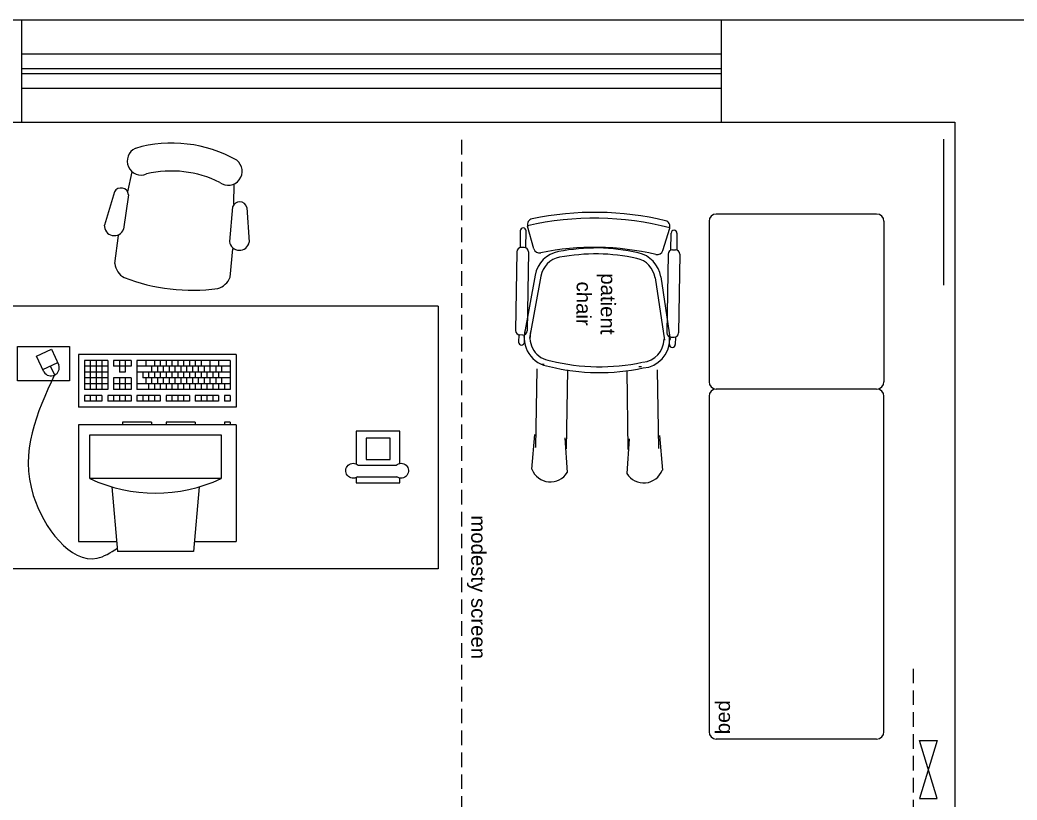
# Model space of a CAD drawing. Extents: x -211487 to 129179, y -113885 to 115281.
# Drawn here: x -29749 to -26328, y -86189 to -83515 of the extents above; entities that cross this region are included whole.
import ezdxf

# ---------------------------------------------------------------- set-up
doc = ezdxf.new("R2010")
doc.units = 0
doc.linetypes.add('HIDDEN', pattern=[0.375, 0.25, -0.125])
doc.layers.get('0').update_dxf_attribs({"linetype": 'CONTINUOUS'})
for name, color, linetype in [('00 Furniture and Equp', 7, 'CONTINUOUS'), ('00 Furniture Txt', 7, 'CONTINUOUS'), ('02 BedScreensOFF', 7, 'CONTINUOUS'), ('BLD-PART', 7, 'CONTINUOUS'), ('BLD-STRUCT', 7, 'CONTINUOUS'), ('DOOR', 7, 'CONTINUOUS')]:
    doc.layers.add(name, color=color, linetype=linetype)
doc.styles.add('Notes_1-50', font='stylu.ttf', dxfattribs={"height": 90})

# ---------------------------------------------------------------- blocks, each defined once
blk = doc.blocks.new('A$C0AF847DA')
at = {"linetype": 'Continuous'}
for p, q in [((575, 1800), (25, 1800)), ((0, 1775), (0, 1225)), ((600, 1775), (600, 1225)), ((575, 1200), (25, 1200)), ((0, 1175), (0, 25)), ((600, 25), (600, 1175)), ((575, 0), (25, 0))]:
    blk.add_line(p, q, dxfattribs=at)
for centre, start, end in [((25, 1775), 90, 180), ((575, 1775), 0, 90), ((25, 1225), 180, 270), ((25, 1175), 90, 180), ((575, 1225), 270, 0), ((575, 1175), 0, 90), ((25, 25), 180, 270), ((575, 25), 270, 0)]:
    blk.add_arc(centre, 25, start, end, dxfattribs=at)
blk = doc.blocks.new('COMPUTER')
for p, q in [((180.5788, 126.4742), (180.5983, 126.6957)), ((180.5983, 126.6957), (180.8583, 126.6957)), ((180.8778, 126.4742), (180.8583, 126.6957)), ((180.452, 126.2616), (180.452, 126.6616)), ((180.5953, 126.6616), (180.452, 126.6616)), ((180.992, 126.6616), (180.8613, 126.6616)), ((180.992, 126.2616), (180.992, 126.6616)), ((180.5033, 126.2957), (180.5033, 126.4457)), ((180.5033, 126.4457), (180.9533, 126.4457)), ((180.9533, 126.4457), (180.9533, 126.2957)), ((180.9533, 126.2957), (180.5033, 126.2957)), ((180.452, 126.2616), (180.992, 126.2616)), ((180.472, 126.2516), (180.472, 126.2616)), ((180.472, 126.2516), (180.492, 126.2516)), ((180.492, 126.2516), (180.492, 126.2616)), ((180.592, 126.2516), (180.592, 126.2616)), ((180.592, 126.2516), (180.692, 126.2516)), ((180.692, 126.2516), (180.692, 126.2616)), ((180.742, 126.2516), (180.742, 126.2616)), ((180.742, 126.2516), (180.842, 126.2516)), ((180.842, 126.2516), (180.842, 126.2616)), ((180.452, 126.0206), (180.452, 126.2006)), ((180.452, 126.2006), (180.992, 126.2006)), ((180.472, 126.1606), (180.472, 126.1806)), ((180.472, 126.1806), (180.492, 126.1806)), ((180.492, 126.1606), (180.492, 126.1806)), ((180.512, 126.1806), (180.592, 126.1806)), ((180.512, 126.1606), (180.512, 126.1806)), ((180.532, 126.1606), (180.532, 126.1806)), ((180.552, 126.1606), (180.552, 126.1806)), ((180.572, 126.1606), (180.572, 126.1806)), ((180.592, 126.1606), (180.592, 126.1806)), ((180.612, 126.1806), (180.692, 126.1806)), ((180.612, 126.1606), (180.612, 126.1806)), ((180.632, 126.1606), (180.632, 126.1806)), ((180.652, 126.1606), (180.652, 126.1806)), ((180.672, 126.1606), (180.672, 126.1806)), ((180.692, 126.1606), (180.692, 126.1806)), ((180.712, 126.1806), (180.792, 126.1806)), ((180.712, 126.1606), (180.712, 126.1806)), ((180.732, 126.1606), (180.732, 126.1806)), ((180.752, 126.1606), (180.752, 126.1806)), ((180.772, 126.1606), (180.772, 126.1806)), ((180.792, 126.1606), (180.792, 126.1806)), ((180.812, 126.1806), (180.892, 126.1806)), ((180.812, 126.1606), (180.812, 126.1806)), ((180.832, 126.1606), (180.832, 126.1806)), ((180.852, 126.1606), (180.852, 126.1806)), ((180.872, 126.1606), (180.872, 126.1806)), ((180.892, 126.1606), (180.892, 126.1806)), ((180.912, 126.1806), (180.972, 126.1806)), ((180.912, 126.1606), (180.912, 126.1806)), ((180.932, 126.1606), (180.932, 126.1806)), ((180.952, 126.1606), (180.952, 126.1806)), ((180.972, 126.1606), (180.972, 126.1806)), ((180.992, 126.0206), (180.992, 126.2006)), ((180.472, 126.1606), (180.492, 126.1606)), ((180.512, 126.1606), (180.592, 126.1606)), ((180.612, 126.1606), (180.692, 126.1606)), ((180.712, 126.1606), (180.792, 126.1606)), ((180.812, 126.1606), (180.892, 126.1606)), ((180.912, 126.1606), (180.972, 126.1606)), ((180.472, 126.1206), (180.472, 126.1406)), ((180.472, 126.1406), (180.792, 126.1406)), ((180.472, 126.0406), (180.472, 126.1206)), ((180.472, 126.1206), (180.792, 126.1206)), ((180.492, 126.1206), (180.492, 126.1406)), ((180.502, 126.1006), (180.502, 126.1206)), ((180.512, 126.1206), (180.512, 126.1406)), ((180.522, 126.1006), (180.522, 126.1206)), ((180.532, 126.1206), (180.532, 126.1406)), ((180.542, 126.1006), (180.542, 126.1206)), ((180.552, 126.1206), (180.552, 126.1406)), ((180.562, 126.1006), (180.562, 126.1206)), ((180.572, 126.1206), (180.572, 126.1406)), ((180.582, 126.1006), (180.582, 126.1206)), ((180.592, 126.1206), (180.592, 126.1406)), ((180.602, 126.1006), (180.602, 126.1206)), ((180.612, 126.1206), (180.612, 126.1406)), ((180.622, 126.1006), (180.622, 126.1206)), ((180.632, 126.1206), (180.632, 126.1406)), ((180.642, 126.1006), (180.642, 126.1206)), ((180.652, 126.1206), (180.652, 126.1406)), ((180.662, 126.1006), (180.662, 126.1206)), ((180.672, 126.1206), (180.672, 126.1406)), ((180.682, 126.1006), (180.682, 126.1206)), ((180.692, 126.1206), (180.692, 126.1406)), ((180.702, 126.1006), (180.702, 126.1206)), ((180.712, 126.1206), (180.712, 126.1406)), ((180.722, 126.1006), (180.722, 126.1206)), ((180.732, 126.1206), (180.732, 126.1406)), ((180.742, 126.1006), (180.742, 126.1206)), ((180.752, 126.1206), (180.752, 126.1406)), ((180.762, 126.1006), (180.762, 126.1206)), ((180.792, 126.1206), (180.792, 126.1406)), ((180.792, 126.0606), (180.792, 126.1206)), ((180.812, 126.1406), (180.872, 126.1406)), ((180.812, 126.1206), (180.812, 126.1406)), ((180.812, 126.1006), (180.812, 126.1206)), ((180.812, 126.1206), (180.872, 126.1206)), ((180.832, 126.1206), (180.832, 126.1406)), ((180.832, 126.1006), (180.832, 126.1206)), ((180.852, 126.1206), (180.852, 126.1406)), ((180.852, 126.1006), (180.852, 126.1206)), ((180.872, 126.1206), (180.872, 126.1406)), ((180.872, 126.1006), (180.872, 126.1206)), ((180.892, 126.1406), (180.972, 126.1406)), ((180.892, 126.0406), (180.892, 126.1406)), ((180.892, 126.1206), (180.972, 126.1206)), ((180.912, 126.0406), (180.912, 126.1406)), ((180.932, 126.0406), (180.932, 126.1406)), ((180.952, 126.0406), (180.952, 126.1406)), ((180.972, 126.0406), (180.972, 126.1406)), ((180.472, 126.1006), (180.772, 126.1006)), ((180.472, 126.0806), (180.792, 126.0806)), ((180.502, 126.0606), (180.502, 126.0806)), ((180.512, 126.0806), (180.512, 126.1006)), ((180.522, 126.0606), (180.522, 126.0806)), ((180.532, 126.0806), (180.532, 126.1006)), ((180.542, 126.0606), (180.542, 126.0806)), ((180.552, 126.0806), (180.552, 126.1006)), ((180.562, 126.0606), (180.562, 126.0806)), ((180.572, 126.0806), (180.572, 126.1006)), ((180.582, 126.0606), (180.582, 126.0806)), ((180.592, 126.0806), (180.592, 126.1006)), ((180.602, 126.0606), (180.602, 126.0806)), ((180.612, 126.0806), (180.612, 126.1006)), ((180.622, 126.0606), (180.622, 126.0806)), ((180.632, 126.0806), (180.632, 126.1006)), ((180.642, 126.0606), (180.642, 126.0806)), ((180.652, 126.0806), (180.652, 126.1006)), ((180.662, 126.0606), (180.662, 126.0806)), ((180.672, 126.0806), (180.672, 126.1006)), ((180.682, 126.0606), (180.682, 126.0806)), ((180.692, 126.0806), (180.692, 126.1006)), ((180.702, 126.0606), (180.702, 126.0806)), ((180.712, 126.0806), (180.712, 126.1006)), ((180.722, 126.0606), (180.722, 126.0806)), ((180.732, 126.0806), (180.732, 126.1006)), ((180.742, 126.0606), (180.742, 126.0806)), ((180.752, 126.0806), (180.752, 126.1006)), ((180.772, 126.0806), (180.772, 126.1006)), ((180.812, 126.1006), (180.872, 126.1006)), ((180.832, 126.0806), (180.852, 126.0806)), ((180.832, 126.0406), (180.832, 126.0806)), ((180.852, 126.0406), (180.852, 126.0806)), ((180.892, 126.1006), (180.972, 126.1006)), ((180.892, 126.0806), (180.972, 126.0806)), ((181.0894, 126.0593), (181.075, 126.0902)), ((181.1109, 126.0801), (181.1362, 126.026)), ((180.472, 126.0606), (180.792, 126.0606)), ((180.512, 126.0406), (180.512, 126.0606)), ((180.542, 126.0406), (180.542, 126.0606)), ((180.572, 126.0406), (180.572, 126.0606)), ((180.592, 126.0406), (180.592, 126.0606)), ((180.612, 126.0406), (180.612, 126.0606)), ((180.632, 126.0406), (180.632, 126.0606)), ((180.652, 126.0406), (180.652, 126.0606)), ((180.672, 126.0406), (180.672, 126.0606)), ((180.692, 126.0406), (180.692, 126.0606)), ((180.712, 126.0406), (180.712, 126.0606)), ((180.732, 126.0406), (180.732, 126.0606)), ((180.762, 126.0406), (180.762, 126.0606)), ((180.792, 126.0406), (180.792, 126.0606)), ((180.812, 126.0606), (180.872, 126.0606)), ((180.812, 126.0406), (180.812, 126.0606)), ((180.872, 126.0406), (180.872, 126.0606)), ((180.892, 126.0606), (180.972, 126.0606)), ((181.085, 126.002), (181.0597, 126.0562)), ((181.1151, 126.0713), (181.0638, 126.0473)), ((180.452, 126.0206), (180.992, 126.0206)), ((180.472, 126.0406), (180.792, 126.0406)), ((180.812, 126.0406), (180.872, 126.0406)), ((180.892, 126.0406), (180.972, 126.0406)), ((181.1362, 126.026), (181.085, 126.002))]:
    blk.add_line(p, q)
blk.add_lwpolyline([(181.0231, 126.1103), (181.2022, 126.1103), (181.2022, 125.9922), (181.0231, 125.9922)], close=True)
for centre, radius, start, end in [((180.7283, 125.9644), 0.5312, 64.9424, 115.0576), ((181.0868, 126.065), 0.0285, 32.1079, 198.0088)]:
    blk.add_arc(centre, radius, start, end)
blk.add_open_spline([(181.075, 126.0902), (181.1352, 126.2208), (181.2393, 126.4468), (180.9963, 126.7684), (180.8825, 126.6998), (180.8593, 126.6843)], degree=3, knots=[0, 0, 0, 0, 0.4194754, 0.7261337, 0.8047403, 0.8047403, 0.8047403, 0.8047403])
blk = doc.blocks.new('SWIVEL-CHAIR')
for p, q in [((-0.3082, 0.2287), (-0.1909, 0.2501)), ((-0.3134, 0.1828), (-0.3833, 0.1761)), ((-0.3039, 0.1796), (-0.1847, 0.1831)), ((-0.064, 0.1995), (-0.1614, 0.1972)), ((-0.3134, -0.1828), (-0.3833, -0.1761)), ((-0.3039, -0.1796), (-0.1847, -0.1831)), ((-0.064, -0.1995), (-0.1614, -0.1972)), ((-0.3082, -0.2287), (-0.1909, -0.2501))]:
    blk.add_line(p, q)
for centre, radius, start, end in [((-0.193, 0.2161), 0.0341, 284.0068, 86.4868), ((-0.2985, 0.2048), 0.0258, 112.2235, 257.7173), ((-0.047, 0), 0.453, 157.2611, 202.7389), ((-0.4237, 0.1502), 0.048, 330.3175, 148.735), ((-0.0803, 0.1365), 0.0651, 22.4327, 75.4917), ((-0.6558, 0), 0.6558, 345.758, 14.242), ((-0.0401, 0), 0.3645, 159.7134, 200.2866), ((-0.4237, -0.1502), 0.048, 211.265, 29.6825), ((-0.0803, -0.1365), 0.0651, 284.5083, 337.5673), ((-0.2985, -0.2048), 0.0258, 102.2827, 247.7765), ((-0.193, -0.2161), 0.0341, 273.5132, 75.9932)]:
    blk.add_arc(centre, radius, start, end)
blk = doc.blocks.new('PHONE2')
for p, q in [((731.4647, 499.332), (731.6146, 499.332)), ((731.4647, 499.3142), (731.4647, 499.332)), ((731.4687, 499.312), (731.6036, 499.312)), ((731.6146, 499.332), (731.6146, 499.3157)), ((731.4647, 499.1547), (731.4647, 499.2676)), ((731.4713, 499.272), (731.601, 499.272)), ((731.6146, 499.2661), (731.6146, 499.1547)), ((731.6146, 499.1547), (731.4647, 499.1547))]:
    blk.add_line(p, q)
blk.add_lwpolyline([(731.4985, 499.2521), (731.5806, 499.2521), (731.5806, 499.179), (731.4985, 499.179)], close=True)
for centre, start, end in [((731.4541, 499.2909), 55.297, 312.206), ((731.6182, 499.2909), 227.794, 124.703)]:
    blk.add_arc(centre, 0.0256, start, end)

msp = doc.modelspace()

# ---------------------------------------------------------------- linework, layer by layer
for p, q in [((-28313.9, -84496.3), (-30113.9, -84496.3)), ((-28313.9, -84496.3), (-28313.9, -85396.3)), ((-28313.9, -85396.3), (-30113.9, -85396.3))]:
    msp.add_line(p, q)
at = {"layer": '00 Furniture and Equp'}
for p, q in [((-28032.3, -84237.8), (-28033.1, -84295.3)), ((-28022.1, -84227.9), (-28022.1, -84227.9)), ((-28013.2, -84296.3), (-28012.3, -84238.1)), ((-27985.3, -84299), (-28007, -84221.8)), ((-27543.6, -84305.3), (-27519.6, -84228.8)), ((-27504.7, -84235.7), (-27504.7, -84235.7)), ((-27515.8, -84303.8), (-27514.9, -84245.6)), ((-27494.9, -84245.9), (-27495.8, -84303.4)), ((-28044.3, -84309.6), (-28048.4, -84579.6)), ((-28019.1, -84295), (-28029.1, -84294.8)), ((-28004.3, -84310.2), (-28008.4, -84580.2)), ((-27509.8, -84302.6), (-27499.8, -84302.8)), ((-27525, -84317.4), (-27529.1, -84587.4)), ((-27485, -84318), (-27489.1, -84588)), ((-27981.4, -84389.4), (-28019.9, -84602.4)), ((-27961.7, -84392.9), (-28000.2, -84606)), ((-27570.1, -84398.8), (-27538.1, -84613)), ((-27550.3, -84395.9), (-27518.3, -84610)), ((-28037.6, -84594.2), (-28038, -84619.3)), ((-28023.6, -84594.9), (-28033.6, -84594.8)), ((-28018, -84619.6), (-28017.6, -84593.8)), ((-27520.6, -84627.1), (-27520.3, -84601.3)), ((-27514.3, -84602.6), (-27504.3, -84602.8)), ((-27500.3, -84602.3), (-27500.6, -84627.4)), ((-28028.2, -84629.5), (-28028.2, -84629.5)), ((-27510.8, -84637.3), (-27510.8, -84637.3)), ((-27975.6, -84710.9), (-27979.6, -84980.9)), ((-27950.4, -84696.3), (-27960.4, -84696.1)), ((-27870.8, -84714.8), (-27874.9, -84984.7)), ((-27667, -84718), (-27663, -84988)), ((-27616.2, -84704.4), (-27626.2, -84704.2)), ((-27562.3, -84714.2), (-27558.2, -84984.1)), ((-27983.2, -84936.4), (-27993.6, -85055.2)), ((-27878.9, -84947.5), (-27871.3, -85066.6)), ((-27658.9, -84950.8), (-27666.6, -85069.8)), ((-27554.6, -84939.6), (-27544.2, -85058.4))]:
    msp.add_line(p, q, dxfattribs=at)
for centre, radius, start, end in [((-27777.4, -85212.7), 1038.3, 76.4439, 101.9213), ((-27987.7, -84216.4), 20, 101.9213, 195.6598), ((-27777.4, -85212.7), 1018.3, 75.3186, 103.0466), ((-27538.7, -84222.8), 20, 342.6134, 76.4439), ((-28022.3, -84237.9), 10, 89.1366, 179.1366), ((-28022.3, -84237.9), 10, 359.1366, 89.1366), ((-27504.9, -84245.7), 10, 89.1366, 179.1366), ((-27504.9, -84245.7), 10, 359.1366, 89.1366), ((-28029.3, -84309.8), 15, 89.1366, 179.1366), ((-28019.3, -84310), 15, 359.1366, 89.1366), ((-27966.1, -84293.6), 20, 195.6598, 281.602), ((-27883, -84407.2), 100, 100.3057, 169.7671), ((-27777.4, -85212.7), 918.3, 76.7711, 101.602), ((-27764.7, -85058), 761.5, 89.9812, 100.3057), ((-27787.1, -85057.7), 761.5, 77.9674, 88.292), ((-27562.6, -84299.3), 20, 256.7711, 342.6134), ((-27510, -84317.6), 15, 89.1366, 179.1366), ((-27500, -84317.8), 15, 359.1366, 89.1366), ((-27883, -84407.2), 80, 100.3057, 169.7671), ((-27764.7, -85058), 741.5, 89.9812, 100.3057), ((-27787.1, -85057.7), 741.5, 77.9674, 88.292), ((-27649.2, -84410.7), 80, 8.5061, 77.9674), ((-27649.2, -84410.7), 100, 8.5061, 77.9674), ((-28033.4, -84579.8), 15, 179.1366, 269.1366), ((-28023.4, -84579.9), 15, 269.1366, 359.1366), ((-27919.1, -84603.9), 100, 163.8741, 262.674), ((-27919.1, -84603.9), 80, 163.8741, 262.674), ((-28028, -84619.5), 10, 179.1366, 269.1366), ((-28028, -84619.5), 10, 269.1366, 359.1366), ((-27619.1, -84608.4), 80, 274.9543, 359.1366), ((-27619.1, -84608.4), 100, 274.9543, 359.1366), ((-27514.1, -84587.6), 15, 179.1366, 269.1366), ((-27504.1, -84587.8), 15, 269.1366, 359.1366), ((-27510.6, -84627.3), 10, 179.1366, 269.1366), ((-27510.6, -84627.3), 10, 269.1366, 359.1366), ((-27760.3, -84005.5), 698.3, 256.1877, 282.0425), ((-27760.3, -84005.5), 718.3, 256.1877, 282.0425), ((-27928.9, -85030.9), 67.8, 200.6508, 328.2789), ((-27608.9, -85034.2), 67.8, 211.7211, 339.3492)]:
    msp.add_arc(centre, radius, start, end, dxfattribs=at)
at = {"layer": '02 BedScreensOFF', "color": 157, "linetype": 'HIDDEN', "ltscale": 200}
for p, q in [((-28234.3, -83926.3), (-28234.3, -86313.4)), ((-26683.7, -86313.2), (-26683.7, -85739))]:
    msp.add_line(p, q, dxfattribs=at)
at = {"layer": '02 BedScreensOFF', "color": 157}
for p, q in [((-26662.7, -85985.2), (-26602.3, -85985.2)), ((-26602.3, -85985.2), (-26662.7, -86183.9)), ((-26602.3, -86183.9), (-26662.7, -85985.2)), ((-26662.7, -86183.9), (-26602.3, -86183.9))]:
    msp.add_line(p, q, dxfattribs=at)
at = {"layer": 'BLD-PART'}
msp.add_line((-26580.9, -83923.6), (-26580.9, -84423.6), dxfattribs=at)
at = {"layer": 'BLD-STRUCT'}
for p, q in [((-71791.3, -83514.7), (-3741.3, -83514.7)), ((-29743.6, -83514.7), (-29743.6, -83864.7)), ((-27343.6, -83514.7), (-27343.6, -83864.7)), ((-46041.3, -83864.7), (-26541.3, -83864.7)), ((-26541.3, -83864.7), (-26541.3, -89614.7))]:
    msp.add_line(p, q, dxfattribs=at)
at = {"layer": 'DOOR'}
for p, q in [((-29743.6, -83630.7), (-27343.6, -83630.7)), ((-29743.6, -83680.7), (-27343.6, -83680.7)), ((-29743.6, -83698.7), (-27343.6, -83698.7)), ((-29743.6, -83748.7), (-27343.6, -83748.7))]:
    msp.add_line(p, q, dxfattribs=at)

# ---------------------------------------------------------------- block references
for name, p, xscale, yscale, zscale, rotation in [('SWIVEL-CHAIR', (-29232.9, -84436.9), 999.9999999999995, 999.9999999999995, 999.9999999999995, 263.3231267919618), ('COMPUTER', (151444.8, 41358.4), 1000, 1000, 1000, 180), ('PHONE2', (-760059.5, 414230.6), -1000, 1000, 1000, 180)]:
    msp.add_blockref(name, p, dxfattribs=dict(xscale=xscale, yscale=yscale, zscale=zscale, rotation=rotation))
at = {"layer": '02 BedScreensOFF'}
msp.add_blockref('A$C0AF847DA', (-27384.9, -85980.1), dxfattribs=at)

# ---------------------------------------------------------------- texts
at = {"layer": '00 Furniture Txt', "ltscale": 10, "insert": (-27703.2, -84188.5), "char_height": 50, "width": 600, "attachment_point": 1, "rotation": 269.4546, "style": 'Notes_1-50'}
msp.add_mtext('\\pxqc;{\\fArial|b0|i0|c0|p34;\\C157;patient \\Pchair}', dxfattribs=at)
at = {"layer": '02 BedScreensOFF', "ltscale": 10, "char_height": 50, "width": 600, "style": 'Notes_1-50'}
for s, insert, attachment_point, rotation in [('\\pxql;{\\fArial|b0|i0|c0|p34;\\C157;modesty screen}', (-28150.4, -85813.1), 3, 270), ('\\pxql;{\\fArial|b0|i0|c0|p34;\\C157;bed}', (-27363, -85963.6), 1, 90)]:
    msp.add_mtext(s, dxfattribs=dict(at, insert=insert, attachment_point=attachment_point, rotation=rotation))

doc.saveas('drawing.dxf')
